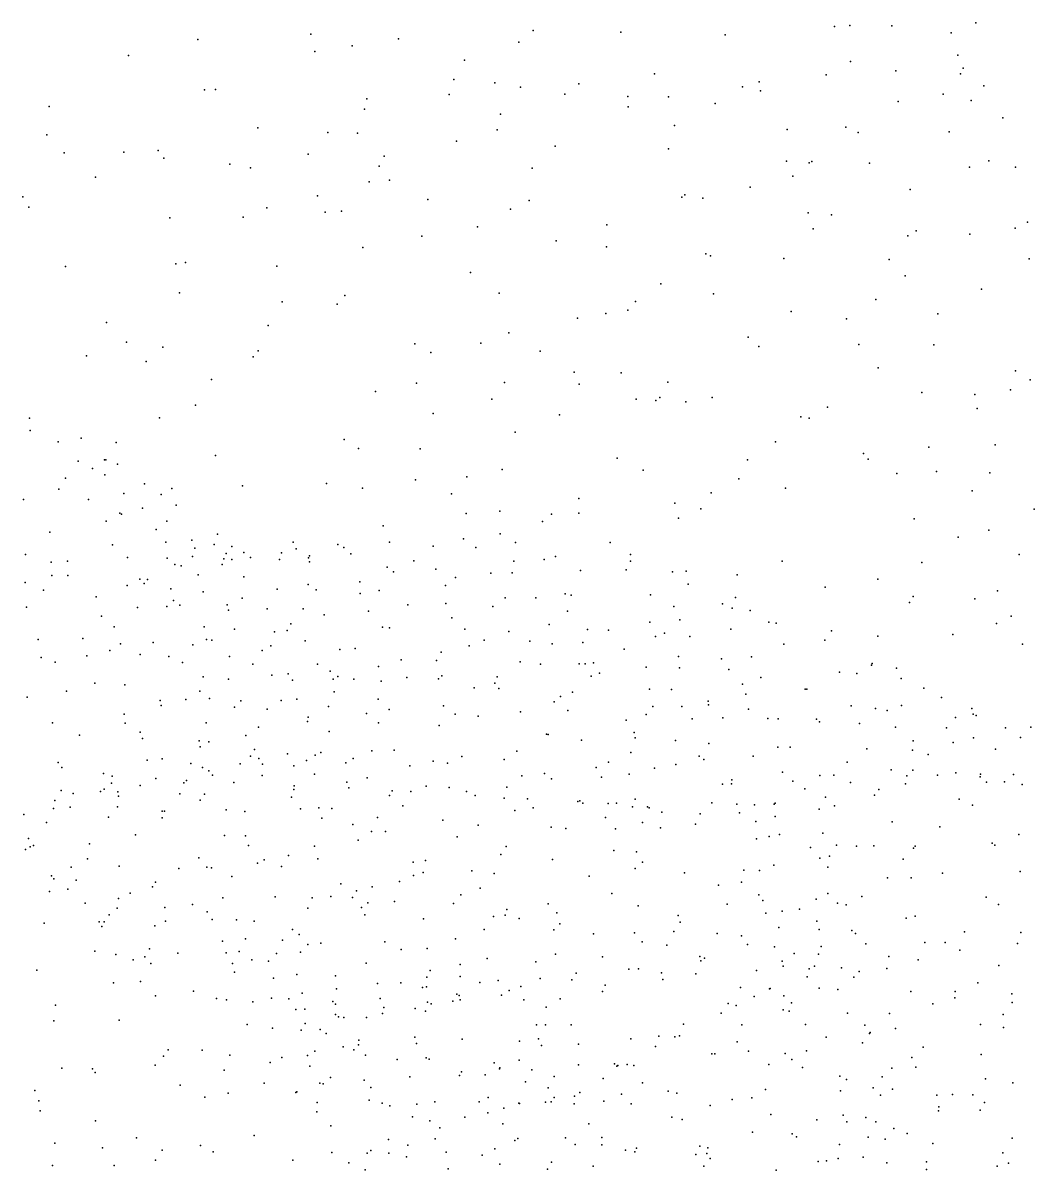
# Model space of a CAD drawing. Header units: metres. Extents: x -23.9 to 23.9, y -27.4 to 27.4.
# Drawn here: x -11.942 to -8.961, y 6.751 to 10.133 of the extents above; entities that cross this region are included whole.
import ezdxf

# ---------------------------------------------------------------- set-up
doc = ezdxf.new("R2010")
doc.units = ezdxf.units.M

msp = doc.modelspace()

# ---------------------------------------------------------------- linework, layer by layer
for p in [(-9.5493, 10.1228, -11.3048), (-9.5044, 10.125, -14.3146), (-9.3805, 10.1246, -10.7859), (-9.1327, 10.1328, 17.1447), (-11.4264, 10.0841, 15.4308), (-11.0937, 10.0999, -16.4294), (-10.8346, 10.0859, 15.9868), (-10.4382, 10.1101, -12.8133), (-10.1793, 10.106, -12.511), (-9.872, 10.0974, 16.7578), (-9.2053, 10.1041, -9.4969), (-11.0815, 10.0482, 15.718), (-10.9717, 10.0657, -16.8618), (-10.4802, 10.0766, -14.9335), (-11.631, 10.0365, -14.2463), (-10.6407, 10.0235, -7.3617), (-9.5018, 10.0188, 17.0853), (-9.1854, 10.038, -9.8498), (-10.0802, 9.9826, -7.6997), (-9.574, 9.9797, -11.5554), (-9.3689, 9.9912, -8.4334), (-9.1783, 9.9827, -10.1739), (-9.1701, 9.999, -9.1492), (-10.672, 9.9663, 16.3261), (-10.5508, 9.956, -2.6001), (-10.4754, 9.9436, -17.7173), (-10.3029, 9.9528, 16.7046), (-9.8203, 9.9445, -12.0929), (-9.7711, 9.9592, -7.8932), (-9.1086, 9.9476, -2.0128), (-11.4067, 9.9359, -6.7085), (-11.3743, 9.9366, -13.9886), (-10.6853, 9.9219, -17.4348), (-10.3442, 9.9227, -7.4231), (-10.1585, 9.9158, -17.9609), (-10.039, 9.9145, -12.3901), (-9.7675, 9.9322, 17.049), (-9.2292, 9.923, -10.6718), (-11.865, 9.8864, -14.5087), (-10.9354, 9.8788, -6.9376), (-10.9281, 9.9093, -2.7797), (-10.1577, 9.8857, -2.4667), (-9.9011, 9.8953, -2.3551), (-9.3616, 9.9013, -11.114), (-9.1466, 9.9041, -8.8062), (-10.5337, 9.8643, -13.0329), (-9.0526, 9.853, 17.5805), (-11.2498, 9.8239, -3.0758), (-11.0429, 9.81, 16.0348), (-10.5444, 9.8174, 16.5911), (-10.0215, 9.8303, -7.5157), (-9.689, 9.8183, 17.2533), (-9.5158, 9.826, -7.9704), (-9.4799, 9.8101, -2.2203), (-9.211, 9.8114, -18.4637), (-11.8716, 9.803, -6.2745), (-10.956, 9.8075, -15.7306), (-10.6635, 9.7846, -15.2374), (-11.8207, 9.7502, -3.5614), (-11.6443, 9.7515, 15.5309), (-11.5436, 9.7571, -3.3582), (-11.1015, 9.7457, -13.7518), (-10.3734, 9.7696, -12.8701), (-10.0392, 9.7619, -14.6156), (-11.5268, 9.7341, -14.2564), (-11.3321, 9.7165, 15.7756), (-10.8921, 9.7103, -13.5213), (-10.8774, 9.74, 16.3031), (-9.6906, 9.7251, -2.3428), (-9.6236, 9.7201, -7.6639), (-9.6164, 9.7246, -14.3867), (-9.4461, 9.7191, -11.4156), (-9.1509, 9.7072, -8.2015), (-9.0939, 9.726, -14.2932), (-9.0162, 9.7077, -10.1662), (-11.7286, 9.678, -14.4863), (-11.2711, 9.7059, -13.9683), (-10.4407, 9.7042, -7.0306), (-9.6719, 9.6806, 17.4548), (-10.921, 9.6643, -16.8399), (-10.8609, 9.6691, -6.7386), (-9.7983, 9.6487, -12.1399), (-9.3266, 9.6417, -7.8829), (-11.9421, 9.6203, 15.4706), (-11.0734, 9.6233, -6.6109), (-10.7483, 9.6118, -2.8383), (-10.4498, 9.6096, -2.7139), (-9.9991, 9.6194, -18.0267), (-9.991, 9.6256, -7.234), (-9.9377, 9.616, 17.3568), (-11.925, 9.5892, -5.9664), (-11.2226, 9.5877, -3.1958), (-11.0508, 9.5752, 16.2568), (-11.0026, 9.5775, -2.9968), (-10.5048, 9.5839, 16.8277), (-9.6267, 9.5734, -11.9032), (-11.5093, 9.5581, -6.3711), (-11.2929, 9.56, 16.001), (-9.5585, 9.5667, -7.4819), (-8.9801, 9.5455, -8.1305), (-10.7658, 9.5039, 16.618), (-10.6015, 9.5314, -13.2334), (-10.2202, 9.5373, 17.1542), (-9.6118, 9.5258, 17.7052), (-9.3329, 9.5053, 17.8982), (-9.3088, 9.5197, -11.2202), (-9.1507, 9.5105, -10.8706), (-9.017, 9.5275, -10.5329), (-10.9401, 9.4703, -16.4626), (-10.3702, 9.4903, -12.9378), (-10.2216, 9.4723, -12.7457), (-9.9284, 9.4517, -7.0207), (-9.9152, 9.4465, -14.6099), (-9.6991, 9.4385, -7.1643), (-8.9752, 9.437, 18.0329), (-11.8164, 9.4144, -14.6679), (-11.491, 9.423, -14.3504), (-11.4628, 9.4261, -3.5191), (-11.1938, 9.4152, -14.0047), (-9.3878, 9.4349, -2.3465), (-10.6222, 9.3975, -2.882), (-9.3406, 9.3867, -7.4358), (-11.4805, 9.337, -6.2065), (-10.5377, 9.3362, -15.2787), (-10.0614, 9.3636, -12.5616), (-9.906, 9.3346, 17.6296), (-9.1163, 9.348, -7.6357), (-11.1775, 9.3103, -6.3231), (-11.0155, 9.3039, 16.5203), (-10.9931, 9.3291, -13.8038), (-10.1361, 9.3117, -6.7762), (-9.4275, 9.3178, -18.3288), (-10.2237, 9.2759, 17.3761), (-10.1585, 9.2864, -2.7372), (-9.677, 9.2819, -12.0737), (-9.2451, 9.2755, 18.1209), (-11.696, 9.2495, -5.85), (-11.2193, 9.2405, -3.4063), (-10.3072, 9.2628, -14.9829), (-9.5143, 9.2602, -11.828), (-10.5092, 9.2187, -6.5422), (-9.8035, 9.206, -6.8386), (-11.6372, 9.1919, -14.617), (-11.5297, 9.177, -3.7612), (-11.249, 9.1657, -14.1787), (-10.7864, 9.1869, -16.153), (-10.5925, 9.1891, 17.064), (-10.4168, 9.1655, -17.4757), (-9.7722, 9.1785, 17.8921), (-9.4778, 9.1845, -6.9634), (-9.2561, 9.1834, -11.2411), (-11.7545, 9.151, -4.0885), (-11.579, 9.1347, 16.0647), (-11.2637, 9.1483, 16.3871), (-10.7399, 9.1609, -6.3972), (-10.317, 9.1031, -2.8865), (-10.1781, 9.1009, -12.7836), (-9.4205, 9.1163, -2.5039), (-9.0158, 9.1074, 18.2907), (-11.3865, 9.0817, -6.0261), (-10.7818, 9.0703, -13.5907), (-10.5223, 9.0728, -13.2466), (-10.3022, 9.0681, -6.5153), (-10.0407, 9.0733, -14.8124), (-8.9728, 9.0806, -10.5369), (-10.9022, 9.0461, 16.8551), (-9.2916, 9.0436, 18.2624), (-9.1352, 9.037, -7.3138), (-9.0303, 9.0513, -18.5338), (-11.433, 9.0058, 16.2635), (-10.5596, 9.0237, -17.1981), (-10.1337, 9.0235, 17.6798), (-10.0762, 9.02, -2.8228), (-10.0648, 9.0286, -17.8272), (-9.9878, 9.0158, -12.5513), (-9.9102, 9.0288, -6.6549), (-9.57, 9.0001, -6.8003), (-9.1284, 8.9965, -10.9609), (-11.9229, 8.9671, 20.0369), (-11.5399, 8.9687, -3.9332), (-10.7326, 8.9812, -16.452), (-10.3597, 8.9772, -13.0546), (-9.6489, 8.9717, 18.1118), (-9.6242, 8.9672, -2.6365), (-11.9208, 8.9314, 20.2838), (-11.8385, 8.898, 20.1239), (-11.7704, 8.9086, 19.6439), (-11.6677, 8.8958, -4.1632), (-10.9946, 8.9045, -6.0878), (-10.4904, 8.9265, -15.4405), (-9.7236, 8.8981, -12.1888), (-10.9526, 8.8782, -13.859), (-10.7707, 8.877, -3.2117), (-9.4634, 8.8637, -11.7668), (-9.2715, 8.8823, -6.9738), (-9.0752, 8.8888, 18.4457), (-11.7794, 8.8408, 20.2483), (-11.7012, 8.8445, -14.7837), (-11.6981, 8.8446, 19.782), (-11.6632, 8.832, 19.9409), (-11.3748, 8.8575, -3.7915), (-10.1904, 8.8498, -12.8333), (-9.8061, 8.8447, -2.7495), (-9.4502, 8.8469, 18.2721), (-11.7368, 8.8187, -5.3231), (-11.7002, 8.8004, 19.5848), (-10.6337, 8.795, -16.1879), (-10.5291, 8.8157, -3.1052), (-10.1131, 8.8139, 17.8801), (-9.3655, 8.8042, -14.5037), (-9.2483, 8.8103, -18.3679), (-9.0912, 8.806, -2.3829), (-11.8163, 8.7903, 20.7915), (-11.5838, 8.7735, 20.153), (-11.5027, 8.7602, -14.6067), (-11.295, 8.7685, 16.4543), (-11.0471, 8.7747, -3.526), (-10.9413, 8.7615, 16.9093), (-10.7849, 8.7858, -13.6379), (-9.831, 8.7887, -6.5103), (-9.6937, 8.7616, -18.0829), (-11.9401, 8.7281, 19.2725), (-11.8363, 8.7583, 20.984), (-11.7491, 8.7278, -5.0676), (-11.6451, 8.7453, 20.4841), (-11.5342, 8.7422, 20.3112), (-10.6787, 8.7444, -6.1008), (-10.3032, 8.7304, -15.2414), (-9.9132, 8.7473, -14.8535), (-9.1439, 8.7534, -11.0234), (-11.5896, 8.7023, 20.6507), (-11.4903, 8.7111, 20.4345), (-10.5361, 8.6935, 17.4506), (-10.0203, 8.7165, -6.3651), (-9.9434, 8.7005, -17.7872), (-8.961, 8.6988, -10.5797), (-11.6968, 8.6642, 21.1185), (-11.6566, 8.6874, 19.4739), (-11.6511, 8.6846, 20.8181), (-11.5182, 8.6641, 20.7734), (-10.6356, 8.6863, -13.4422), (-10.4099, 8.6624, -17.1547), (-10.3839, 8.6844, -13.1031), (-10.3028, 8.6871, 17.7645), (-10.0097, 8.6727, -2.8813), (-9.3141, 8.6709, -2.5192), (-11.8624, 8.6315, 19.1608), (-11.5491, 8.6393, 19.7004), (-11.3685, 8.6256, 20.7802), (-10.8798, 8.6503, -5.9406), (-10.5349, 8.6263, 22.1852), (-9.0939, 8.6378, 18.5527), (-11.6777, 8.5941, -4.5491), (-11.5208, 8.6024, 16.2322), (-11.4438, 8.6079, -5.4159), (-11.3785, 8.5954, 20.9801), (-11.1453, 8.6023, -3.7159), (-11.0139, 8.5952, 21.8671), (-10.8612, 8.6015, 21.8978), (-10.6436, 8.6122, 21.9746), (-10.4903, 8.6014, 22.3579), (-10.2111, 8.6011, 22.3937), (-9.1847, 8.6165, -6.8639), (-11.9349, 8.5656, 21.3547), (-11.4421, 8.5598, 19.9819), (-11.4356, 8.584, 20.1452), (-11.3431, 8.569, 21.5518), (-11.3258, 8.5896, -3.9277), (-11.2909, 8.5717, 21.7074), (-11.2709, 8.557, 21.061), (-11.1796, 8.5703, 21.4782), (-11.1367, 8.5825, 21.6906), (-11.0972, 8.5615, 16.7256), (-10.9962, 8.5858, 21.6699), (-10.9756, 8.5674, 21.4596), (-10.7329, 8.5905, 22.1649), (-10.6066, 8.5861, -3.2065), (-10.3719, 8.5593, 22.5155), (-10.1509, 8.5651, -6.191), (-9.0049, 8.5658, -2.3051), (-11.8586, 8.5425, 21.4776), (-11.8107, 8.5462, 19.0556), (-11.6335, 8.5564, 21.4521), (-11.517, 8.5552, 21.3864), (-11.4947, 8.5358, 21.6016), (-11.4752, 8.5326, -4.1754), (-11.3547, 8.5363, 20.4203), (-11.3497, 8.5527, 21.2349), (-11.3261, 8.5507, 20.6741), (-11.1859, 8.5512, 21.8442), (-11.0998, 8.5558, 21.2904), (-11.0975, 8.5441, -5.7548), (-10.8683, 8.5279, 22.1765), (-10.7899, 8.5473, 21.617), (-10.4944, 8.546, -16.6835), (-10.4055, 8.5505, -6.0692), (-10.1507, 8.5461, 22.5528), (-9.7032, 8.5462, -12.0288), (-9.2923, 8.5422, -11.3732), (-11.8568, 8.504, -14.9117), (-11.8094, 8.504, 21.6791), (-11.5976, 8.493, -5.0367), (-11.5751, 8.4915, 19.2935), (-11.4256, 8.5057, 19.8159), (-11.2909, 8.4995, 16.5175), (-10.8493, 8.5144, 21.4663), (-10.7252, 8.5219, 22.3165), (-10.6672, 8.498, -5.9149), (-10.5626, 8.5103, 21.7781), (-10.5, 8.512, 22.5207), (-10.2987, 8.5182, 22.0949), (-10.1639, 8.5207, 22.2481), (-10.0274, 8.5149, 22.5047), (-9.9868, 8.5165, 18.1204), (-9.8359, 8.5055, -2.8157), (-9.4217, 8.4932, 18.4228), (-11.9354, 8.4835, 18.9163), (-11.881, 8.4606, 21.8459), (-11.6348, 8.4739, 19.1405), (-11.5847, 8.4798, 21.6972), (-11.5062, 8.4643, -14.6275), (-11.4111, 8.456, 19.6589), (-11.1925, 8.4631, 20.9203), (-11.1012, 8.4772, 22.076), (-11.078, 8.4618, 21.073), (-10.9486, 8.4849, -13.875), (-10.8919, 8.459, 16.9826), (-10.6962, 8.4746, 21.5368), (-9.9807, 8.4784, 22.287), (-9.5768, 8.4696, -14.7361), (-9.0688, 8.4588, -10.8306), (-11.7264, 8.441, 18.9338), (-11.4982, 8.4299, 21.8324), (-11.2958, 8.4366, 20.2943), (-10.9483, 8.4505, 22.2687), (-10.5203, 8.4382, 21.6417), (-10.4304, 8.4382, -15.8206), (-10.3436, 8.4499, -13.0376), (-10.3254, 8.4457, 21.8798), (-10.0921, 8.447, 22.7125), (-9.8414, 8.4388, 22.461), (-9.3283, 8.4242, -2.5635), (-9.3172, 8.4413, -6.6651), (-9.1353, 8.4349, -14.5321), (-11.932, 8.4103, 22.0223), (-11.6046, 8.4089, 21.9311), (-11.518, 8.4121, -4.3883), (-11.4796, 8.4166, 19.3561), (-11.34, 8.4168, 21.9909), (-11.3364, 8.4017, 19.8614), (-11.2218, 8.4056, 20.6099), (-11.116, 8.4058, 22.2137), (-10.9231, 8.3982, 22.4017), (-10.8073, 8.4167, 21.2642), (-10.695, 8.4208, 21.4008), (-10.5571, 8.4123, 17.4033), (-10.3362, 8.3988, -3.0923), (-10.0227, 8.412, 22.108), (-9.8795, 8.4199, -12.2705), (-9.851, 8.4073, 22.2222), (-9.7977, 8.4, -17.7878), (-11.7108, 8.3835, 16.1051), (-11.1522, 8.3607, -5.4799), (-11.0542, 8.3874, 20.876), (-10.678, 8.3792, 22.605), (-10.3902, 8.3595, 17.6246), (-10.0935, 8.3665, -15.206), (-10.0054, 8.3728, 22.7917), (-9.7431, 8.3657, -6.3386), (-9.7209, 8.3629, 22.546), (-9.0719, 8.3618, -6.8023), (-9.0287, 8.3842, 18.6556), (-11.6736, 8.3522, 22.1334), (-11.4082, 8.352, -5.2005), (-11.3183, 8.3453, 19.6936), (-11.2, 8.3374, 20.406), (-11.1634, 8.3418, -14.1722), (-10.882, 8.3518, 22.5363), (-10.861, 8.3492, 21.0227), (-10.6392, 8.3458, 21.2721), (-10.5095, 8.3389, 21.4005), (-10.2776, 8.3446, 22.7975), (-10.216, 8.3428, 21.7402), (-10.0776, 8.3237, 21.8469), (-10.0509, 8.3341, -6.1152), (-9.9762, 8.3237, 21.9443), (-9.8546, 8.3459, 22.0824), (-9.5586, 8.3405, -11.7459), (-9.4215, 8.3246, -18.155), (-9.2007, 8.3299, -11.1437), (-11.8972, 8.3154, 22.3172), (-11.7651, 8.3182, 22.2694), (-11.6542, 8.3026, 18.7975), (-11.5581, 8.3063, 22.247), (-11.4416, 8.2992, 19.2258), (-11.4007, 8.3148, 22.1736), (-11.3849, 8.3133, -14.4722), (-11.211, 8.296, 20.1288), (-11.1099, 8.3111, 22.4191), (-10.9624, 8.2887, 20.697), (-10.6269, 8.2963, 22.7195), (-10.5824, 8.3131, -3.3131), (-10.4474, 8.3104, -16.4409), (-10.3821, 8.3026, 21.4508), (-10.2913, 8.3057, 21.5608), (-10.1696, 8.2865, 22.9054), (-9.6988, 8.3013, 22.0959), (-9.5779, 8.3128, 22.4923), (-8.9953, 8.3008, -10.6468), (-11.8888, 8.2616, 22.4874), (-11.7541, 8.267, 22.4304), (-11.6855, 8.283, -14.8289), (-11.5962, 8.2711, 22.371), (-11.5122, 8.2646, 19.0203), (-11.3331, 8.2645, 19.3862), (-11.2371, 8.2827, 19.8966), (-11.0081, 8.2856, 22.5638), (-10.8273, 8.2555, 20.7796), (-10.7231, 8.2528, -13.5837), (-10.7092, 8.2781, 21.0111), (-10.0089, 8.2649, 22.9916), (-9.8825, 8.2584, 21.8665), (-9.7938, 8.2637, -12.0747), (-11.8469, 8.248, 18.6066), (-11.4712, 8.2468, 22.4125), (-11.2644, 8.2426, 19.5214), (-11.0735, 8.2427, 20.4031), (-11.0359, 8.2218, -3.838), (-10.894, 8.235, 22.6877), (-10.4761, 8.2492, -13.1814), (-10.4159, 8.2422, 21.2587), (-10.3025, 8.2431, 22.9043), (-10.2847, 8.2435, -5.9092), (-10.2602, 8.246, -17.0518), (-10.1043, 8.2336, 18.0013), (-10.0064, 8.2319, 21.6927), (-9.8612, 8.2268, -2.8705), (-9.5348, 8.2189, 22.031), (-9.4405, 8.2395, 22.161), (-9.4379, 8.2443, 22.4392), (-9.367, 8.2307, 18.515), (-11.7298, 8.1858, 22.6364), (-11.4105, 8.205, 16.4448), (-11.3356, 8.1983, 22.5286), (-11.2086, 8.2096, 16.6747), (-11.1603, 8.2142, 22.579), (-11.1478, 8.1946, 20.0219), (-11.0278, 8.1978, 22.6792), (-11.0141, 8.2057, -13.9784), (-10.9668, 8.1977, -5.5138), (-10.8859, 8.1919, 20.5031), (-10.8105, 8.2032, 20.6413), (-10.7172, 8.1987, 22.7968), (-10.7067, 8.2082, -3.5446), (-10.5511, 8.1859, 22.8749), (-10.544, 8.2047, 21.0106), (-10.2671, 8.2067, 17.7801), (-10.242, 8.216, 21.3873), (-9.7669, 8.2028, 22.9362), (-9.4839, 8.215, 22.644), (-9.3531, 8.1996, 22.2597), (-11.814, 8.1625, 18.4944), (-11.6419, 8.181, 18.6074), (-11.4202, 8.1623, 22.651), (-11.0242, 8.1605, 20.2169), (-10.6122, 8.1725, 20.8181), (-10.539, 8.1705, -5.7167), (-10.3219, 8.1596, -16.7169), (-10.0947, 8.1685, 21.4317), (-10.0298, 8.1678, 23.0949), (-9.8206, 8.1829, 21.7427), (-9.8105, 8.1541, 23.0826), (-9.6363, 8.1682, 22.8885), (-9.6314, 8.1684, 21.8478), (-9.2862, 8.1718, 22.4605), (-11.9301, 8.1445, 22.7391), (-11.5378, 8.1353, 22.7169), (-11.5342, 8.1202, 18.7197), (-11.4617, 8.1384, 18.9002), (-11.3918, 8.1411, 19.0478), (-11.2995, 8.134, 19.2237), (-11.1803, 8.1353, 19.5184), (-11.1346, 8.1389, 19.8272), (-11.041, 8.1172, 20.0602), (-10.8946, 8.1386, 20.327), (-10.7018, 8.1194, 17.2739), (-10.3759, 8.1311, 23.0047), (-10.3571, 8.1468, 21.0814), (-9.9994, 8.1171, -12.3569), (-9.9223, 8.1335, 21.5362), (-9.9211, 8.1222, -6.0867), (-9.5004, 8.1198, -11.5895), (-9.3514, 8.1201, 22.7253), (-9.2334, 8.1436, 22.3309), (-11.6439, 8.0948, 16.2344), (-11.3179, 8.1156, -4.3851), (-11.2223, 8.1098, -4.1501), (-11.1008, 8.0855, 22.7494), (-10.9296, 8.0965, 22.8279), (-10.8623, 8.1089, -13.7602), (-10.6681, 8.0946, 20.501), (-10.6002, 8.0892, 22.9671), (-10.4749, 8.1013, 20.7864), (-10.336, 8.1053, -16.0703), (-10.1042, 8.0943, 21.2317), (-10.0848, 8.117, -3.0034), (-9.8786, 8.0841, 23.2486), (-9.803, 8.11, 21.5924), (-9.4283, 8.1113, -14.7677), (-9.3936, 8.1055, 21.88), (-9.1931, 8.0846, 22.6535), (-9.1449, 8.1113, -6.6006), (-9.1406, 8.0945, 22.1259), (-9.1319, 8.0905, -2.3851), (-11.8551, 8.0689, 22.8422), (-11.6404, 8.0683, 22.7968), (-11.4018, 8.0689, -14.5084), (-11.2478, 8.0568, -14.3014), (-11.1027, 8.0733, 19.7009), (-10.8942, 8.0689, 20.1122), (-10.7147, 8.0615, 20.335), (-10.1637, 8.0775, 23.1472), (-9.9689, 8.0809, 21.3495), (-9.7457, 8.082, -17.678), (-9.7151, 8.081, 18.3684), (-9.6024, 8.0799, 21.6711), (-9.5938, 8.0718, 23.0575), (-9.4755, 8.067, 21.7344), (-9.3691, 8.0568, 22.8791), (-9.2194, 8.0541, 21.8918), (-9.0449, 8.0545, 22.5797), (-8.9707, 8.0564, -18.4574), (-11.7753, 8.0332, 18.3211), (-11.5969, 8.0416, -14.7728), (-11.5897, 8.0233, 18.4348), (-11.4225, 8.0161, 18.7637), (-11.2854, 8.0321, 19.0722), (-11.0393, 8.0438, 19.8361), (-10.3982, 8.0359, 20.6895), (-10.3936, 8.0344, 23.1088), (-10.2949, 8.0186, -5.7798), (-10.1399, 8.041, -15.4498), (-10.1375, 8.0246, 21.0117), (-10.0185, 8.0172, 21.1311), (-9.3177, 8.0159, -6.4329), (-9.1396, 8.0253, -10.9843), (-9.0013, 8.0262, 22.0631), (-11.4192, 7.9982, 17.036), (-11.3942, 8.0133, 22.7777), (-11.2596, 7.9904, 16.9983), (-10.9137, 7.9868, 19.8322), (-10.8474, 7.9887, 22.915), (-10.4856, 7.9855, 20.4145), (-9.9196, 8.0083, 21.2194), (-9.7165, 7.998, 21.405), (-9.6802, 7.9972, 23.3003), (-9.4542, 7.9929, 21.5843), (-9.3191, 7.989, -2.5346), (-9.1992, 8.011, 22.8189), (-9.0751, 7.9915, 22.7446), (-11.838, 7.9524, 22.9092), (-11.5763, 7.9589, 17.037), (-11.5319, 7.9636, 17.232), (-11.4473, 7.9492, 18.5948), (-11.3021, 7.9483, 17.3264), (-11.2714, 7.9708, -4.6043), (-11.2465, 7.9644, 17.1783), (-11.1623, 7.9778, 19.2275), (-11.1056, 7.9583, 16.85), (-11.0807, 7.9739, 17.0127), (-11.0635, 7.9815, -5.1878), (-10.9906, 7.951, 19.6165), (-10.968, 7.964, 16.8366), (-10.7329, 7.9563, 19.9855), (-10.6903, 7.9502, 16.8825), (-10.6482, 7.9702, 20.1444), (-10.5232, 7.9611, 23.0848), (-10.2158, 7.9531, -12.6506), (-10.1495, 7.9815, 17.9354), (-9.9479, 7.971, 23.3517), (-9.9343, 7.9615, 18.2118), (-9.7887, 7.9711, 21.2717), (-9.5124, 7.9529, 23.2387), (-9.2733, 7.9762, 22.9638), (-11.8279, 7.9371, 18.1658), (-11.7044, 7.92, 22.9004), (-11.4127, 7.9377, 17.4666), (-11.3937, 7.9281, 16.8467), (-11.3835, 7.9147, 17.615), (-11.236, 7.9473, 22.7841), (-11.1433, 7.9426, 17.2746), (-11.0821, 7.9178, 17.4169), (-10.801, 7.9427, 17.0325), (-10.4042, 7.9199, 20.3233), (-10.2521, 7.9379, -3.1173), (-10.1549, 7.9177, 20.6578), (-10.0796, 7.9356, 20.8161), (-10.0176, 7.9468, 20.9358), (-9.703, 7.924, 23.4937), (-9.5512, 7.9146, 23.3675), (-9.3823, 7.9308, 23.4237), (-9.3185, 7.9302, 23.1059), (-9.2456, 7.9148, 21.5613), (-9.1916, 7.9221, 23.4636), (-9.1192, 7.9178, 22.9456), (-9.0219, 7.9168, 21.8355), (-11.6806, 7.891, 17.5275), (-11.6792, 7.9118, 17.3077), (-11.5963, 7.8848, 18.1764), (-11.5507, 7.9048, 17.784), (-11.468, 7.892, 22.8671), (-11.4595, 7.8995, 16.4552), (-11.3199, 7.8931, 17.7332), (-11.2363, 7.9138, 18.9631), (-11.142, 7.8833, 16.7277), (-10.9875, 7.8944, 19.446), (-10.927, 7.907, 17.2215), (-10.7537, 7.8825, 19.7293), (-10.4712, 7.9135, -13.0525), (-10.3839, 7.9042, 23.1774), (-10.2362, 7.9095, 20.5212), (-9.8798, 7.888, 20.9429), (-9.8527, 7.8899, -12.0461), (-9.8523, 7.9008, 23.4375), (-9.6722, 7.8972, 21.2117), (-9.5924, 7.9136, -2.7565), (-9.5023, 7.8935, 23.5495), (-9.3403, 7.8894, 21.4358), (-9.3358, 7.9131, 23.2888), (-9.1196, 7.9104, 23.2013), (-9.1011, 7.8946, 21.7187), (-9.0485, 7.8957, 23.0793), (-8.9965, 7.8877, -10.6335), (-11.8298, 7.8694, 17.2541), (-11.7936, 7.8607, 17.0645), (-11.713, 7.8667, 17.6831), (-11.703, 7.8734, 16.8438), (-11.6623, 7.8662, 17.8557), (-11.6601, 7.8529, 18.0067), (-11.4792, 7.8604, 18.3784), (-11.407, 7.8589, 17.8823), (-11.1503, 7.8505, 17.5522), (-11.1432, 7.8724, 19.0853), (-10.9817, 7.878, 16.6916), (-10.8614, 7.8555, 17.1487), (-10.8539, 7.8689, -5.2898), (-10.7981, 7.8664, 22.9923), (-10.6851, 7.8787, 16.682), (-10.6347, 7.8668, 23.0717), (-10.6084, 7.8553, 17.4381), (-10.5229, 7.847, 19.9108), (-10.5151, 7.8798, 20.0476), (-9.637, 7.8749, 23.6008), (-9.5757, 7.8499, -11.6179), (-9.4312, 7.8562, -17.9001), (-9.4185, 7.8727, -11.3891), (-11.8524, 7.8167, 17.7647), (-11.848, 7.8407, 17.521), (-11.8027, 7.8204, 18.0247), (-11.6638, 7.822, 16.7104), (-11.4199, 7.8416, 18.4975), (-11.1236, 7.8156, -4.417), (-11.0696, 7.819, 19.225), (-11.0312, 7.8164, 16.963), (-10.822, 7.8247, 17.1403), (-10.4548, 7.8452, 19.7816), (-10.4373, 7.8185, 19.5646), (-10.3065, 7.8373, 20.2021), (-10.3001, 7.8392, 19.6194), (-10.2913, 7.832, 20.069), (-10.2171, 7.8311, 19.8543), (-10.1917, 7.832, 19.7016), (-10.1451, 7.8217, 20.2234), (-10.1373, 7.8445, 20.4561), (-10.1007, 7.8217, 20.0601), (-10.0954, 7.8191, -12.406), (-9.9113, 7.8331, -15.2646), (-9.8377, 7.8291, 20.8188), (-9.7857, 7.8275, -2.8909), (-9.7273, 7.8294, 20.971), (-9.7239, 7.8325, 18.4239), (-9.5947, 7.8152, 23.7338), (-9.5497, 7.8246, 21.1386), (-9.1818, 7.8445, 23.6396), (-9.1421, 7.8269, -6.4475), (-11.9394, 7.7995, 17.1177), (-11.6897, 7.7909, 22.9756), (-11.5319, 7.809, -14.6978), (-11.5318, 7.7896, 18.0965), (-11.5245, 7.8086, 16.6641), (-11.3429, 7.8123, -14.4367), (-11.2877, 7.8082, 16.6235), (-11.061, 7.7886, -13.9686), (-10.8963, 7.79, 16.5798), (-10.7038, 7.7825, -13.3843), (-10.492, 7.8108, -3.4433), (-10.2243, 7.7906, -16.1663), (-10.058, 7.8059, 23.3789), (-9.9459, 7.8008, 19.7299), (-9.8292, 7.8037, 20.271), (-9.7246, 7.7933, 20.5843), (-11.8722, 7.7752, 16.705), (-10.9691, 7.7692, 22.9516), (-10.9145, 7.7491, -4.0029), (-10.873, 7.7484, 17.259), (-10.5997, 7.7676, 16.6353), (-10.3844, 7.762, 17.7145), (-10.3419, 7.7579, -12.7857), (-10.1951, 7.7567, -16.5194), (-10.1154, 7.7754, -16.8792), (-10.0619, 7.7599, -3.0449), (-9.9592, 7.7702, 23.4654), (-9.7816, 7.7786, 20.0926), (-9.379, 7.7778, 23.8045), (-9.2387, 7.7623, 23.8303), (-11.9262, 7.7279, 23.395), (-11.7456, 7.713, 16.2864), (-11.6107, 7.7388, 16.5589), (-11.3478, 7.7374, 18.6204), (-11.286, 7.7362, 22.9227), (-10.9542, 7.7234, 17.3822), (-10.6621, 7.7332, 19.4633), (-9.7792, 7.7269, 23.7207), (-9.742, 7.7339, -11.8311), (-9.7116, 7.7396, 20.3748), (-9.5834, 7.7443, 23.8944), (-9.0844, 7.7146, 23.9286), (-9.0054, 7.7399, 21.8081), (-11.9346, 7.6957, 23.6756), (-11.9208, 7.7039, 23.5419), (-11.911, 7.7081, 16.5569), (-11.2766, 7.7076, 17.8146), (-11.1589, 7.6777, 22.9311), (-11.0826, 7.7059, -4.9005), (-10.533, 7.6808, 23.2023), (-10.5174, 7.7044, 19.5055), (-10.1997, 7.6933, 17.8853), (-10.1333, 7.6893, -15.8552), (-9.6198, 7.7019, 20.76), (-9.5431, 7.7084, -6.119), (-9.4847, 7.7059, 23.9751), (-9.4334, 7.7068, 21.2018), (-9.316, 7.6994, 18.5189), (-9.3117, 7.7052, 21.371), (-9.0768, 7.7084, -18.2883), (-11.8004, 7.6442, 23.429), (-11.7515, 7.6683, 23.1895), (-11.6581, 7.6468, 16.4184), (-11.4233, 7.6711, 18.044), (-11.3998, 7.6441, 16.4682), (-11.2502, 7.6551, 18.8026), (-11.2308, 7.6651, 16.6764), (-11.1795, 7.6458, 18.9481), (-11.0723, 7.6683, 19.1786), (-10.7915, 7.6581, 16.4246), (-10.7555, 7.6632, -5.189), (-10.381, 7.6659, 19.5421), (-10.115, 7.6588, 23.4646), (-9.7281, 7.6493, 20.1983), (-9.5928, 7.67, -2.7441), (-9.5689, 7.6436, 24.0675), (-9.5641, 7.6757, 21.0062), (-9.3469, 7.6669, -11.2173), (-11.8575, 7.6179, 23.8455), (-11.4824, 7.6396, 18.2812), (-11.3859, 7.6414, 16.4098), (-11.326, 7.6167, 17.9412), (-10.7909, 7.6191, 17.1559), (-10.7618, 7.6281, 23.114), (-10.6191, 7.633, 16.4967), (-10.5528, 7.6247, 16.8497), (-10.2724, 7.6169, 23.3594), (-10.1372, 7.6394, 19.6192), (-9.9917, 7.6273, 23.6423), (-9.817, 7.6351, 23.8165), (-9.7703, 7.6342, 19.9853), (-9.3927, 7.6118, 24.1832), (-9.3237, 7.6118, -2.5185), (-9.231, 7.6263, 21.4611), (-9.0024, 7.6306, 24.1141), (-11.8511, 7.6093, 16.3775), (-11.8093, 7.5784, -14.9435), (-11.7854, 7.6055, 23.5607), (-11.5603, 7.5853, 16.3455), (-11.5509, 7.5994, 23.0621), (-11.0051, 7.5947, -13.8077), (-10.9124, 7.5856, 17.4212), (-10.8317, 7.6011, 17.3051), (-10.5944, 7.5818, 16.9793), (-9.8912, 7.5905, 18.1422), (-9.8234, 7.5999, 19.7522), (-11.8641, 7.572, 24.2209), (-11.6608, 7.5511, 23.467), (-11.6264, 7.5673, 23.3022), (-11.3526, 7.5538, 23.0475), (-11.1985, 7.5565, 23.013), (-11.089, 7.5536, 16.3046), (-11.0341, 7.5577, 17.5995), (-10.97, 7.554, 19.2813), (-10.9589, 7.5742, 16.3277), (-10.8466, 7.5425, -13.5306), (-10.6509, 7.5618, -3.7987), (-10.2062, 7.5657, -5.6262), (-9.7722, 7.5623, -2.8867), (-9.761, 7.5455, -17.3713), (-9.6038, 7.5492, 20.6651), (-9.5689, 7.5659, 18.4305), (-9.4692, 7.5576, 24.3009), (-9.1024, 7.5553, 21.6204), (-11.7589, 7.5375, 23.9213), (-11.6643, 7.523, 23.6017), (-11.5238, 7.5245, 23.2159), (-11.4421, 7.5336, -14.485), (-11.3993, 7.5119, 18.3211), (-11.1019, 7.5224, 17.7122), (-10.9435, 7.5248, -4.4841), (-10.9251, 7.5381, 23.0739), (-10.6724, 7.537, 16.3586), (-10.5151, 7.5187, 19.4551), (-10.3935, 7.5361, 23.3504), (-10.3683, 7.509, -3.4225), (-10.1287, 7.5302, 23.6405), (-9.8658, 7.5342, -11.9544), (-9.7523, 7.5085, 19.9296), (-9.7032, 7.514, 20.1641), (-9.6526, 7.5196, 20.4054), (-9.5407, 7.5371, 20.9546), (-9.5152, 7.533, 21.1638), (-9.0657, 7.5335, 24.3012), (-11.8794, 7.4784, 24.3171), (-11.7176, 7.4829, 16.227), (-11.7023, 7.4823, 24.0322), (-11.688, 7.5027, 23.8054), (-11.5217, 7.4843, 23.3896), (-11.3844, 7.4896, 16.232), (-11.3128, 7.4885, 18.1251), (-11.2602, 7.4847, 17.9832), (-10.9337, 7.5034, 16.9185), (-10.761, 7.4918, 19.3562), (-10.5551, 7.4984, 23.2712), (-10.5199, 7.502, 16.4792), (-10.479, 7.4927, 17.4371), (-10.3595, 7.4763, 19.4973), (-10.0107, 7.5012, 17.9389), (-10.0042, 7.4812, 19.6217), (-9.6018, 7.4841, -5.9889), (-9.3381, 7.4936, 21.3477), (-9.3112, 7.4994, -6.1856), (-11.7091, 7.469, 24.1666), (-11.5529, 7.4707, 23.5343), (-11.1474, 7.4595, -13.9725), (-11.1275, 7.4448, 16.1775), (-10.5824, 7.4596, -13.0701), (-10.377, 7.4587, 23.4824), (-10.2603, 7.4471, 23.6237), (-10.139, 7.4499, 23.7484), (-10.0228, 7.454, 23.8659), (-9.8951, 7.4486, -5.7822), (-9.8233, 7.4408, 24.0975), (-9.713, 7.4658, 24.1777), (-9.5946, 7.4602, 24.3117), (-9.498, 7.4566, -17.6194), (-9.4879, 7.4485, 24.4425), (-9.166, 7.4529, 24.4896), (-8.9999, 7.4514, 21.7339), (-11.3534, 7.426, -14.2822), (-11.2858, 7.4322, 18.6677), (-11.1773, 7.4286, 17.8746), (-11.1017, 7.4162, 23.0775), (-11.064, 7.4196, 19.1287), (-10.8756, 7.4234, 17.4835), (-10.6663, 7.4321, 17.2038), (-10.1163, 7.4234, 19.5669), (-10.0436, 7.4134, -12.1834), (-9.8059, 7.4161, 19.7028), (-9.7263, 7.4084, 24.3239), (-9.5886, 7.4098, -2.7269), (-9.4569, 7.4177, 24.7556), (-9.2835, 7.4219, 24.6769), (-9.2231, 7.4215, 18.5103), (-9.0096, 7.4185, 24.6009), (-11.7303, 7.396, 16.1252), (-11.6684, 7.3867, 24.2722), (-11.5825, 7.3794, 24.1628), (-11.5693, 7.4025, 23.9217), (-11.4857, 7.3901, 23.7121), (-11.3425, 7.3908, 16.1159), (-11.3044, 7.3949, 23.2017), (-11.1942, 7.3888, 18.8476), (-11.1234, 7.3931, 18.997), (-10.8269, 7.4005, 23.1817), (-10.7505, 7.4042, 17.3329), (-10.5733, 7.3742, 23.3989), (-10.3717, 7.3875, 16.5818), (-10.2329, 7.379, 17.6037), (-9.9466, 7.3807, 24.0553), (-9.933, 7.375, 24.2223), (-9.6682, 7.3894, 18.1612), (-9.5962, 7.3868, 20.5208), (-9.389, 7.38, 24.9123), (-9.18, 7.3986, 21.5326), (-11.901, 7.3396, 16.0606), (-11.6175, 7.3707, 16.3184), (-11.5646, 7.3596, 16.0813), (-11.3247, 7.3593, 23.4149), (-11.2675, 7.3706, 18.2517), (-11.2183, 7.3668, 18.1194), (-10.9303, 7.3602, 16.0768), (-10.653, 7.3569, 17.1512), (-10.4303, 7.3647, 16.7378), (-10.1555, 7.3433, 23.9597), (-10.1271, 7.3439, 24.1157), (-9.943, 7.3679, 24.4106), (-9.704, 7.3663, 19.9966), (-9.7006, 7.3522, 24.5468), (-9.624, 7.3441, 25.163), (-9.6087, 7.3521, 24.9169), (-9.5284, 7.3472, 20.792), (-9.3948, 7.3448, -11.1883), (-9.3025, 7.3704, 21.4247), (-9.0644, 7.3538, 24.8686), (-11.5954, 7.3064, -14.6004), (-11.3186, 7.3344, 18.5724), (-11.2034, 7.316, 23.2807), (-11.1347, 7.3277, 16.0403), (-11.0204, 7.323, -13.6921), (-10.7514, 7.3196, 16.0873), (-10.7419, 7.3389, -4.8872), (-10.6532, 7.3218, 16.1869), (-10.5414, 7.3095, 23.5287), (-10.4175, 7.3155, 19.4329), (-10.3234, 7.3115, 24.0405), (-10.3106, 7.3308, 23.7423), (-10.0598, 7.3318, -3.1077), (-10.0559, 7.3122, 24.4561), (-9.9579, 7.3294, -16.7602), (-9.7794, 7.339, -15.3559), (-9.6302, 7.3208, 20.2896), (-9.4925, 7.3196, 21.0269), (-9.4768, 7.336, 25.1518), (-11.6751, 7.3023, 16.0151), (-11.4393, 7.2779, 24.1598), (-11.1184, 7.2722, 16.5606), (-11.0178, 7.285, 15.9894), (-10.8966, 7.3012, 19.223), (-10.8275, 7.3027, -4.6272), (-10.7641, 7.2889, -4.0453), (-10.7518, 7.2912, 19.2871), (-10.5946, 7.3038, 19.3652), (-10.5083, 7.2801, 24.0003), (-10.4745, 7.292, -12.8028), (-10.2337, 7.2772, -5.4904), (-10.2258, 7.2954, 19.4938), (-9.8265, 7.2885, 24.5815), (-9.7414, 7.2851, 25.2712), (-9.7386, 7.2863, 24.878), (-9.5941, 7.2868, 20.4198), (-9.5395, 7.2827, 25.3555), (-9.3247, 7.2774, -2.5018), (-9.1937, 7.2774, 25.1062), (-9.1264, 7.3029, 21.6173), (-11.5511, 7.2645, 15.9698), (-11.371, 7.2566, 23.9977), (-11.342, 7.2526, 15.9541), (-11.2644, 7.2469, 23.7532), (-11.2095, 7.2575, 18.7801), (-11.1582, 7.2559, 18.1888), (-11.0282, 7.248, 23.1638), (-11.0204, 7.2397, 17.8302), (-10.8886, 7.2566, 16.8163), (-10.7496, 7.2461, 23.7057), (-10.7388, 7.241, 23.9499), (-10.6745, 7.2488, 24.074), (-10.6631, 7.2696, 23.4583), (-10.656, 7.2656, 23.5997), (-10.6532, 7.2529, 17.3087), (-10.531, 7.2662, 24.3246), (-10.4656, 7.2527, 16.9004), (-10.3584, 7.2556, 24.4092), (-9.8631, 7.2416, 17.8274), (-9.7865, 7.2621, 24.7223), (-9.6991, 7.2639, 25.5097), (-9.6766, 7.2438, -5.8417), (-9.2598, 7.2405, 21.5108), (-9.1948, 7.2585, -10.8613), (-9.027, 7.2703, -10.613), (-9.0254, 7.2443, -6.3601), (-11.8459, 7.2371, 15.94), (-11.1373, 7.2237, 23.5136), (-11.1114, 7.2249, 18.9768), (-11.0201, 7.2091, 23.3328), (-10.8822, 7.2125, 24.066), (-10.8781, 7.23, 23.477), (-10.7853, 7.2266, 24.1683), (-10.755, 7.2194, 17.4646), (-10.3994, 7.2306, 16.7573), (-9.8836, 7.2131, 25.2836), (-9.8835, 7.2131, 24.9418), (-9.8391, 7.2356, 25.0717), (-9.7009, 7.2235, -17.2432), (-9.6834, 7.2187, 19.935), (-9.5107, 7.2137, 20.7267), (-9.3873, 7.2123, 25.3713), (-9.0525, 7.2089, 21.7209), (-11.8513, 7.1905, 24.3571), (-11.6583, 7.1929, 15.8868), (-11.2807, 7.1795, 24.0975), (-11.1098, 7.1829, 23.7002), (-11.0118, 7.2027, 23.6083), (-10.9959, 7.2005, 23.7857), (-10.9294, 7.2006, 24.1916), (-10.4283, 7.1789, 16.2839), (-10.4012, 7.1787, -3.5643), (-10.3253, 7.1784, 17.3176), (-9.9946, 7.1813, 24.6575), (-9.8226, 7.179, -2.9082), (-9.635, 7.1801, 20.1112), (-9.4598, 7.1778, 21.0911), (-9.1192, 7.1799, 18.3399), (-9.0509, 7.1707, 25.1958), (-11.2067, 7.1691, 23.9443), (-11.1222, 7.163, 18.2875), (-11.0657, 7.1656, 24.2425), (-11.0477, 7.1532, 18.0962), (-10.787, 7.1427, 24.387), (-10.6474, 7.1369, 16.0288), (-10.4219, 7.138, 19.3825), (-10.1495, 7.1375, 24.6536), (-10.0672, 7.1456, 19.5074), (-10.0206, 7.1437, 24.9447), (-10.0067, 7.1468, 25.4148), (-9.574, 7.143, 20.3539), (-9.4462, 7.153, 25.4923), (-9.4443, 7.1561, 21.241), (-9.3698, 7.1677, 18.1305), (-11.5135, 7.1053, -14.3553), (-11.4135, 7.1045, 15.7813), (-10.9976, 7.1136, 19.1071), (-10.9666, 7.1049, 17.9695), (-10.9526, 7.12, -13.4683), (-10.9515, 7.1337, 24.3321), (-10.7818, 7.1234, 17.565), (-10.4779, 7.131, 17.0147), (-10.4128, 7.1184, 16.8676), (-10.3042, 7.1216, 24.6121), (-10.0775, 7.115, 25.2797), (-9.8359, 7.1286, 19.5828), (-9.467, 7.1255, 20.8583), (-9.2884, 7.1135, 25.4523), (-11.5278, 7.0866, 24.2822), (-11.3318, 7.0892, 24.2258), (-11.1786, 7.0824, 18.6236), (-11.1033, 7.0881, 18.9565), (-11.0819, 7.1011, 15.7746), (-10.9321, 7.0893, 15.7595), (-10.839, 7.0767, 19.1678), (-10.7533, 7.0817, 15.8745), (-10.7443, 7.0781, -4.4354), (-10.4788, 7.0744, 24.6047), (-9.9106, 7.093, 25.6201), (-9.9025, 7.0934, -5.6323), (-9.8034, 7.1011, -11.6736), (-9.6948, 7.0942, 19.8377), (-9.6754, 7.0763, 17.6429), (-9.6322, 7.1023, 25.6245), (-9.3209, 7.0823, -15.083), (-9.1168, 7.0912, 25.3907), (-11.827, 7.0511, 16.2008), (-11.7369, 7.0492, 24.3481), (-11.7294, 7.0387, -14.662), (-11.5524, 7.0596, 15.7894), (-11.3489, 7.045, -14.0582), (-11.2129, 7.0679, 15.7367), (-11.0959, 7.0566, 24.3772), (-10.6487, 7.0404, 19.2434), (-10.5525, 7.0667, 17.238), (-10.5368, 7.049, -3.7576), (-10.5356, 7.0521, 16.0647), (-10.4414, 7.0461, 16.9373), (-10.3038, 7.0614, 19.4023), (-10.1984, 7.0637, -12.1397), (-10.1915, 7.0573, 24.9676), (-10.1879, 7.059, 24.7721), (-10.1609, 7.0621, 19.452), (-10.1409, 7.0585, -3.2318), (-9.743, 7.0618, 19.6879), (-9.6434, 7.0529, 19.9569), (-9.3803, 7.0508, 17.8185), (-9.31, 7.0537, 21.5273), (-11.2312, 7.0071, 24.3565), (-11.0671, 7.0064, 18.4704), (-11.0571, 7.005, 15.6618), (-11.0351, 7.0238, 18.3411), (-10.9359, 7.0155, 24.4979), (-10.801, 7.026, 24.5387), (-10.6549, 7.0294, 17.463), (-10.5796, 7.0313, -12.7382), (-10.4605, 7.0109, 19.3206), (-10.3756, 7.0267, 24.711), (-10.2313, 7.0209, 16.3201), (-10.1156, 7.008, 17.1051), (-9.5339, 7.0272, -2.6616), (-9.5139, 7.018, 20.4949), (-9.409, 7.0257, 21.3691), (-9.1037, 7.0197, 21.7375), (-9.0232, 7.008, -14.8921), (-11.9069, 6.9849, 24.4073), (-11.479, 7.0009, 16.3295), (-11.337, 6.9774, 15.7022), (-11.1377, 6.9796, 18.8552), (-11.1342, 6.981, 16.4634), (-10.9166, 6.9938, 15.6475), (-10.3932, 6.9931, 16.908), (-10.3164, 6.9686, 16.1341), (-10.3002, 6.9792, 16.6989), (-10.1774, 6.9743, 25.4616), (-10.04, 6.983, 25.6238), (-10.0142, 6.9773, -11.8837), (-9.7527, 6.9878, 25.7818), (-9.5315, 6.9846, -11.2234), (-9.4354, 6.9927, 20.9316), (-9.4133, 6.9717, 21.1706), (-9.3779, 6.9895, 25.6032), (-9.2473, 6.9718, 25.557), (-9.2018, 6.9734, -17.8219), (-9.1419, 6.9726, -6.2441), (-11.8954, 6.9545, -14.8261), (-11.4058, 6.9653, 24.2676), (-11.0742, 6.9501, 18.6127), (-10.9215, 6.9565, 18.1628), (-10.8827, 6.9481, 24.6104), (-10.8602, 6.9397, 18.0241), (-10.781, 6.9445, 15.7008), (-10.7278, 6.9517, 17.6202), (-10.5971, 6.952, 16.5883), (-10.5701, 6.9646, 17.3514), (-10.4804, 6.9484, 17.1481), (-10.4777, 6.9474, -4.9485), (-10.4017, 6.9509, 24.8618), (-10.3843, 6.9523, 25.2313), (-10.3756, 6.9642, 25.0219), (-10.3174, 6.9462, -3.4775), (-10.2295, 6.9537, 16.5738), (-10.149, 6.9457, 16.2202), (-9.9159, 6.9414, 25.7673), (-9.8509, 6.9586, -16.5318), (-9.7933, 6.9636, 17.2535), (-9.2413, 6.9371, 21.6339), (-9.107, 6.9503, 25.5096), (-11.8918, 6.9256, 15.8069), (-11.0755, 6.9219, 18.9698), (-10.7931, 6.9075, 17.9026), (-10.639, 6.9068, 15.7329), (-10.5713, 6.9196, 24.7757), (-10.5241, 6.9327, 15.8844), (-10.0292, 6.9066, 16.3878), (-9.9989, 6.9, 19.4634), (-9.7369, 6.9145, 19.6263), (-9.5237, 6.9127, 20.3325), (-9.457, 6.9053, 17.3774), (-9.243, 6.9254, 17.596), (-9.1194, 6.9274, -10.6145), (-11.728, 6.8958, 24.3712), (-11.0339, 6.8807, 24.6398), (-10.7425, 6.8957, 19.1465), (-10.713, 6.875, 15.6017), (-10.5276, 6.8872, 24.9336), (-10.2736, 6.8874, 15.9885), (-9.6018, 6.8986, 19.9895), (-9.5134, 6.8932, -5.8847), (-9.4273, 6.8932, 20.7794), (-9.3745, 6.8736, 21.4302), (-11.6076, 6.8456, 24.3452), (-11.2599, 6.8523, 24.4909), (-10.8639, 6.8412, 24.7623), (-10.7265, 6.8425, -4.354), (-10.4923, 6.8377, -12.3556), (-10.4828, 6.8439, 25.272), (-10.342, 6.8461, 25.4483), (-10.2356, 6.8467, 25.5834), (-9.7915, 6.862, -15.8085), (-9.6737, 6.8572, 25.8589), (-9.6615, 6.8491, 19.7989), (-9.4499, 6.8474, 20.6035), (-9.4002, 6.8419, 21.0054), (-9.3349, 6.8585, -2.4841), (-9.0259, 6.8447, 21.873), (-11.8482, 6.8303, 24.4164), (-11.708, 6.8163, 15.7146), (-11.5314, 6.8094, -14.2154), (-11.4185, 6.8231, 15.6508), (-11.3816, 6.8045, -13.9629), (-11.0314, 6.8026, 18.8109), (-10.9277, 6.8008, -13.1189), (-10.9168, 6.8084, 18.471), (-10.8637, 6.8006, 18.3443), (-10.8073, 6.8245, 18.1232), (-10.6941, 6.803, 25.0274), (-10.5508, 6.8134, 15.597), (-10.3137, 6.8257, 15.8183), (-10.235, 6.8246, 16.7322), (-10.166, 6.809, 16.6416), (-10.1384, 6.8049, 25.7715), (-10.1334, 6.8153, 19.3935), (-9.9465, 6.8207, 16.757), (-9.9257, 6.7999, -2.9735), (-9.9228, 6.8166, 16.3279), (-9.5343, 6.8263, 25.8201), (-9.259, 6.8289, 25.6877), (-9.0534, 6.8019, -2.2084), (-11.6736, 6.7643, -14.4168), (-11.5509, 6.7798, 15.6616), (-11.1463, 6.7802, 24.6623), (-10.9814, 6.7721, 15.5325), (-10.811, 6.7901, 15.5207), (-10.588, 6.7948, 19.1818), (-10.5357, 6.7685, 17.4508), (-10.3833, 6.7744, 15.6473), (-9.9583, 6.7968, 16.1861), (-9.9163, 6.7852, 25.9138), (-9.5976, 6.7763, 19.9361), (-9.5734, 6.778, -15.4372), (-9.5386, 6.7845, 20.1212), (-9.4652, 6.7889, 20.4678), (-9.3954, 6.7718, 20.8862), (-9.278, 6.7748, 17.1728), (-9.0368, 6.7709, 17.2702), (-11.8546, 6.764, 16.1599), (-10.9327, 6.7509, 19.0046), (-10.6883, 6.7541, 18.0771), (-10.3952, 6.7537, 19.2569), (-10.261, 6.7619, 19.3227), (-9.9347, 6.7622, 19.4477), (-9.7218, 6.7507, 19.5809), (-9.2782, 6.7519, 21.6627), (-9.0702, 6.7623, 25.6569)]:
    msp.add_point(p)

doc.saveas('drawing.dxf')
